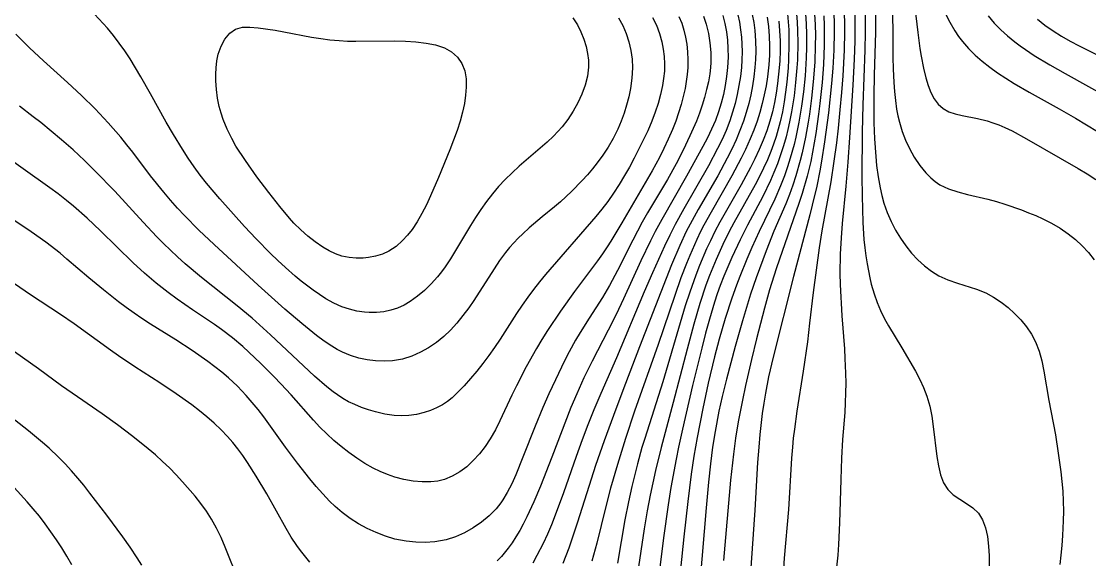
# Model space of a CAD drawing. Header units: metres. Extents: x 560466 to 562029, y 8123360 to 8125060.
# Drawn here: x 561255.5 to 561502.1, y 8124134 to 8124258.3 of the extents above; entities that cross this region are included whole.
import ezdxf

# ---------------------------------------------------------------- set-up
doc = ezdxf.new("R2010")
doc.units = ezdxf.units.M
doc.header["$MEASUREMENT"] = 0
doc.layers.add('Unknown_Line_Type', color=7, linetype='Continuous')

msp = doc.modelspace()

# ---------------------------------------------------------------- linework, layer by layer
at = {"layer": 'Unknown_Line_Type', "color": 18, "true_color": 0x000000}
for points in [[(561361.57, 8124214.9, 4290), (561360.34, 8124213.04, 4290), (561359.17, 8124211.15, 4290), (561355.74, 8124205.39, 4290), (561354.57, 8124203.5, 4290), (561353.34, 8124201.67, 4290), (561352.46, 8124200.47, 4290), (561351.54, 8124199.31, 4290), (561350.11, 8124197.69, 4290), (561348.59, 8124196.2, 4290), (561346.98, 8124194.84, 4290), (561345.28, 8124193.64, 4290), (561343.85, 8124192.81, 4290), (561342.36, 8124192.12, 4290), (561340.83, 8124191.59, 4290), (561339.19, 8124191.25, 4290), (561337.52, 8124191.09, 4290), (561335.82, 8124191.09, 4290), (561334.73, 8124191.17, 4290), (561332.97, 8124191.42, 4290), (561331.23, 8124191.82, 4290), (561329.53, 8124192.38, 4290), (561327.64, 8124193.24, 4290), (561325.8, 8124194.28, 4290), (561324.34, 8124195.21, 4290), (561322.9, 8124196.21, 4290), (561320.11, 8124198.36, 4290), (561318.75, 8124199.49, 4290), (561316.5, 8124201.45, 4290), (561314.75, 8124203.07, 4290), (561313.05, 8124204.72, 4290), (561309.72, 8124208.12, 4290), (561307.07, 8124210.97, 4290), (561301.31, 8124217.37, 4290), (561298.26, 8124220.95, 4290), (561296.81, 8124222.8, 4290), (561295.38, 8124224.76, 4290), (561294.02, 8124226.76, 4290), (561292.71, 8124228.8, 4290), (561290.66, 8124232.19, 4290), (561288.99, 8124235.07, 4290), (561285.36, 8124241.6, 4290), (561283.12, 8124245.52, 4290), (561280.66, 8124249.64, 4290), (561279.44, 8124251.5, 4290), (561278.14, 8124253.32, 4290), (561276.8, 8124255.06, 4290), (561275.38, 8124256.76, 4290), (561269.43, 8124263.3, 4290)], [(561456.49, 8124261.32, 4190), (561456.64, 8124256.64, 4190), (561456.65, 8124249.97, 4190), (561456.71, 8124247.33, 4190), (561456.87, 8124244.19, 4190), (561457.02, 8124242.12, 4190), (561457.23, 8124240.07, 4190), (561457.52, 8124238.04, 4190), (561457.81, 8124236.52, 4190), (561458.16, 8124235.02, 4190), (561458.8, 8124232.92, 4190), (561459.58, 8124230.89, 4190), (561460.48, 8124228.93, 4190), (561461.59, 8124226.94, 4190), (561462.84, 8124225.07, 4190), (561464.23, 8124223.35, 4190), (561465.4, 8124222.17, 4190), (561466.41, 8124221.33, 4190), (561467.51, 8124220.59, 4190), (561469.49, 8124219.64, 4190), (561471.64, 8124218.92, 4190), (561473.91, 8124218.34, 4190), (561478.59, 8124217.25, 4190), (561480.54, 8124216.71, 4190), (561482.49, 8124216.1, 4190), (561486.33, 8124214.77, 4190), (561487.99, 8124214.14, 4190), (561489.62, 8124213.46, 4190), (561491.23, 8124212.73, 4190), (561493.28, 8124211.69, 4190), (561495.25, 8124210.55, 4190), (561497.13, 8124209.27, 4190), (561498.8, 8124207.94, 4190), (561500.36, 8124206.48, 4190), (561501.8, 8124204.92, 4190), (561503.1, 8124203.25, 4190)], [(561461.63, 8124262.16, 4185), (561462.38, 8124255.78, 4185), (561462.89, 8124252.09, 4185), (561463.18, 8124250.28, 4185), (561463.7, 8124247.52, 4185), (561464.24, 8124245.27, 4185), (561464.78, 8124243.53, 4185), (561465.43, 8124241.91, 4185), (561466.21, 8124240.44, 4185), (561467.14, 8124239.18, 4185), (561468.24, 8124238.17, 4185), (561469.56, 8124237.45, 4185), (561471.06, 8124236.96, 4185), (561472.68, 8124236.59, 4185), (561476.16, 8124235.93, 4185), (561478.38, 8124235.37, 4185), (561479.72, 8124234.93, 4185), (561481.09, 8124234.41, 4185), (561482.46, 8124233.83, 4185), (561484.15, 8124233.01, 4185), (561487.52, 8124231.18, 4185), (561495.26, 8124226.71, 4185), (561499.43, 8124224.35, 4185), (561501.48, 8124223.13, 4185), (561503.47, 8124221.83, 4185)], [(561468.74, 8124260.25, 4180), (561469.77, 8124258.16, 4180), (561470.93, 8124256.16, 4180), (561471.77, 8124254.87, 4180), (561472.69, 8124253.65, 4180), (561474.1, 8124252.03, 4180), (561475.64, 8124250.53, 4180), (561477.28, 8124249.11, 4180), (561479, 8124247.76, 4180), (561480.82, 8124246.46, 4180), (561482.7, 8124245.21, 4180), (561484.62, 8124244.01, 4180), (561488.12, 8124241.97, 4180), (561495.03, 8124238.12, 4180), (561498.81, 8124235.97, 4180), (561503.91, 8124232.88, 4180)], [(561412.96, 8124259.5, 4270), (561413.58, 8124257.7, 4270), (561414.11, 8124255.55, 4270), (561414.45, 8124253.34, 4270), (561414.62, 8124251.11, 4270), (561414.62, 8124248.86, 4270), (561414.54, 8124247.7, 4270), (561414.38, 8124246.23, 4270), (561414.07, 8124244.4, 4270), (561413.66, 8124242.58, 4270), (561413.18, 8124240.77, 4270), (561412.63, 8124238.97, 4270), (561412, 8124237.13, 4270), (561411.31, 8124235.31, 4270), (561409.81, 8124231.9, 4270), (561408.24, 8124228.61, 4270), (561406.64, 8124225.42, 4270), (561404.66, 8124221.79, 4270), (561400.05, 8124214.09, 4270), (561398.83, 8124211.95, 4270), (561396.64, 8124207.82, 4270), (561393.13, 8124200.75, 4270), (561391.3, 8124197.31, 4270), (561389.65, 8124194.54, 4270), (561386.58, 8124189.8, 4270), (561384.46, 8124186.43, 4270), (561383.44, 8124184.71, 4270), (561381.97, 8124182.04, 4270), (561380.88, 8124179.9, 4270), (561378.8, 8124175.56, 4270), (561377.28, 8124172.29, 4270), (561375.9, 8124169.16, 4270), (561374.08, 8124164.84, 4270), (561371.3, 8124157.68, 4270), (561369.62, 8124153.58, 4270), (561368.69, 8124151.52, 4270), (561367.67, 8124149.53, 4270), (561366.66, 8124147.85, 4270), (561366.16, 8124147.11, 4270), (561365.08, 8124145.73, 4270), (561363.48, 8124144.09, 4270), (561361.71, 8124142.64, 4270), (561359.81, 8124141.35, 4270), (561357.8, 8124140.23, 4270), (561355.71, 8124139.3, 4270), (561353.54, 8124138.61, 4270), (561352.25, 8124138.34, 4270), (561350.95, 8124138.15, 4270)], [(561382.83, 8124259.12, 4290), (561383.84, 8124257.56, 4290), (561384.68, 8124255.9, 4290), (561385.36, 8124254.18, 4290), (561385.88, 8124252.52, 4290), (561386.22, 8124250.94, 4290), (561386.42, 8124249.34, 4290), (561386.44, 8124247.74, 4290), (561386.18, 8124245.66, 4290), (561385.65, 8124243.59, 4290), (561384.89, 8124241.54, 4290), (561383.96, 8124239.54, 4290), (561382.87, 8124237.58, 4290), (561381.63, 8124235.7, 4290), (561380.32, 8124234, 4290), (561379.36, 8124232.89, 4290), (561378.35, 8124231.82, 4290), (561376.88, 8124230.43, 4290), (561370.4, 8124224.86, 4290), (561368.77, 8124223.36, 4290), (561367.19, 8124221.79, 4290), (561365.68, 8124220.16, 4290), (561364.24, 8124218.47, 4290), (561362.87, 8124216.71, 4290), (561361.57, 8124214.9, 4290)], [(561407.3, 8124259.44, 4275), (561407.92, 8124257.89, 4275), (561408.41, 8124256.28, 4275), (561408.8, 8124254.64, 4275), (561409.08, 8124253.04, 4275), (561409.28, 8124251.26, 4275), (561409.37, 8124249.46, 4275), (561409.34, 8124247.66, 4275), (561409.2, 8124246.04, 4275), (561408.98, 8124244.42, 4275), (561408.69, 8124242.8, 4275), (561408.28, 8124240.96, 4275), (561407.8, 8124239.14, 4275), (561407.21, 8124237.2, 4275), (561406.54, 8124235.28, 4275), (561405.78, 8124233.33, 4275), (561404.83, 8124231.13, 4275), (561403.81, 8124228.95, 4275), (561402.78, 8124226.91, 4275), (561401.08, 8124223.77, 4275), (561394.11, 8124211.79, 4275), (561391.6, 8124207.6, 4275), (561390.74, 8124206.25, 4275), (561389.64, 8124204.64, 4275), (561388.5, 8124203.05, 4275), (561383.15, 8124195.9, 4275), (561379.94, 8124191.4, 4275), (561376.94, 8124186.94, 4275), (561375.65, 8124184.88, 4275), (561374.4, 8124182.78, 4275), (561372.01, 8124178.52, 4275), (561369.77, 8124174.17, 4275), (561368.71, 8124171.96, 4275), (561365.99, 8124166.04, 4275), (561364.92, 8124163.95, 4275), (561363.76, 8124161.94, 4275), (561362.54, 8124160.1, 4275)], [(561417.4, 8124259.7, 4265), (561417.89, 8124257.82, 4265), (561418.24, 8124255.92, 4265), (561418.47, 8124253.98, 4265), (561418.6, 8124252.03, 4265), (561418.63, 8124250.06, 4265), (561418.52, 8124247.67, 4265), (561418.29, 8124245.59, 4265), (561417.97, 8124243.52, 4265), (561417.54, 8124241.47, 4265), (561417.03, 8124239.43, 4265), (561416.42, 8124237.43, 4265), (561415.7, 8124235.45, 4265), (561414.82, 8124233.41, 4265), (561413.85, 8124231.4, 4265), (561412.81, 8124229.41, 4265), (561409.05, 8124222.59, 4265), (561403.32, 8124212.59, 4265), (561401.8, 8124209.8, 4265), (561400.71, 8124207.66, 4265), (561398.47, 8124202.99, 4265), (561394.51, 8124194.26, 4265), (561392.78, 8124190.6, 4265), (561390.98, 8124186.99, 4265), (561387.23, 8124179.81, 4265), (561385.34, 8124175.98, 4265), (561383.69, 8124172.33, 4265), (561382.35, 8124169.11, 4265), (561377.97, 8124157.66, 4265), (561375.32, 8124150.97, 4265), (561373.79, 8124147.33, 4265), (561372.21, 8124143.91, 4265), (561371.36, 8124142.23, 4265), (561370.54, 8124140.74, 4265), (561369.68, 8124139.29, 4265), (561368.78, 8124137.88, 4265), (561367.91, 8124136.65, 4265), (561366.98, 8124135.47, 4265), (561366.34, 8124134.73, 4265), (561365.34, 8124133.7, 4265)], [(561401.19, 8124259.25, 4280), (561402.09, 8124257.44, 4280), (561402.8, 8124255.55, 4280), (561403.35, 8124253.6, 4280), (561403.68, 8124251.92, 4280), (561403.89, 8124250.23, 4280), (561403.97, 8124248.52, 4280), (561403.93, 8124246.82, 4280), (561403.76, 8124245.17, 4280), (561403.5, 8124243.52, 4280), (561403.03, 8124241.45, 4280), (561402.46, 8124239.39, 4280), (561401.78, 8124237.34, 4280), (561401, 8124235.24, 4280), (561400.07, 8124233.05, 4280), (561399.06, 8124230.89, 4280), (561396.95, 8124226.71, 4280), (561395.86, 8124224.69, 4280), (561394.73, 8124222.7, 4280), (561393.46, 8124220.62, 4280), (561392.18, 8124218.65, 4280), (561390.84, 8124216.74, 4280), (561389.5, 8124214.99, 4280), (561388.11, 8124213.29, 4280), (561376.49, 8124199.86, 4280), (561375.08, 8124198.14, 4280), (561373.71, 8124196.39, 4280), (561372.38, 8124194.61, 4280), (561371.1, 8124192.79, 4280), (561369.81, 8124190.84, 4280), (561366.03, 8124184.93, 4280)], [(561420.89, 8124259.85, 4260), (561421.25, 8124258.14, 4260), (561421.52, 8124256.4, 4260), (561421.7, 8124254.65, 4260), (561421.8, 8124253.07, 4260), (561421.84, 8124251.27, 4260), (561421.8, 8124249.46, 4260), (561421.69, 8124247.66, 4260), (561421.46, 8124245.57, 4260), (561421.14, 8124243.49, 4260), (561420.73, 8124241.42, 4260), (561420.24, 8124239.36, 4260), (561419.67, 8124237.33, 4260), (561419.01, 8124235.33, 4260), (561418.17, 8124233.15, 4260), (561417.23, 8124231.04, 4260), (561416.22, 8124228.96, 4260), (561414.08, 8124224.99, 4260), (561408.39, 8124215.04, 4260), (561406.43, 8124211.42, 4260), (561405.16, 8124208.91, 4260), (561403.96, 8124206.39, 4260), (561401.17, 8124200.24, 4260), (561399.27, 8124195.84, 4260), (561392.85, 8124180.65, 4260), (561389.25, 8124172.4, 4260), (561387.64, 8124168.57, 4260), (561386.28, 8124165.18, 4260), (561384.93, 8124161.65, 4260), (561383.55, 8124157.79, 4260), (561380.66, 8124149.46, 4260), (561378.76, 8124144.29, 4260), (561377.87, 8124142.07, 4260), (561376.93, 8124139.87, 4260), (561375.93, 8124137.71, 4260), (561374.53, 8124134.96, 4260)], [(561393.37, 8124259.17, 4285), (561394.32, 8124257.4, 4285), (561395.1, 8124255.53, 4285), (561395.71, 8124253.6, 4285), (561396.17, 8124251.61, 4285), (561396.46, 8124249.6, 4285), (561396.56, 8124247.56, 4285), (561396.44, 8124245.19, 4285), (561396.1, 8124242.8, 4285), (561395.7, 8124240.9, 4285), (561395.21, 8124239.01, 4285), (561394.62, 8124237.13, 4285), (561393.95, 8124235.29, 4285), (561393.15, 8124233.44, 4285), (561392.11, 8124231.31, 4285), (561390.93, 8124229.24, 4285), (561389.73, 8124227.41, 4285), (561388.44, 8124225.64, 4285), (561387.33, 8124224.24, 4285), (561386.17, 8124222.88, 4285), (561384.99, 8124221.58, 4285), (561382.51, 8124219.07, 4285), (561379.93, 8124216.66, 4285), (561378.6, 8124215.5, 4285), (561375.74, 8124213.15, 4285)], [(561424.21, 8124259.89, 4255), (561424.56, 8124258.05, 4255), (561424.8, 8124256.18, 4255), (561424.97, 8124253.82, 4255), (561425.01, 8124251.45, 4255), (561424.96, 8124249.55, 4255), (561424.83, 8124247.65, 4255), (561424.59, 8124245.55, 4255), (561424.27, 8124243.47, 4255), (561423.86, 8124241.39, 4255), (561423.38, 8124239.34, 4255), (561422.82, 8124237.3, 4255), (561422.18, 8124235.28, 4255), (561421.37, 8124233.1, 4255), (561420.46, 8124230.94, 4255), (561419.48, 8124228.84, 4255), (561418.45, 8124226.76, 4255), (561416.25, 8124222.66, 4255), (561411.71, 8124214.86, 4255), (561409.87, 8124211.48, 4255), (561408.99, 8124209.77, 4255), (561407.49, 8124206.56, 4255), (561405.59, 8124202.07, 4255), (561398.18, 8124183.17, 4255), (561394.92, 8124174.69, 4255), (561392.69, 8124168.74, 4255), (561390.01, 8124161.43, 4255), (561388.05, 8124155.74, 4255), (561386.02, 8124149.45, 4255), (561383.83, 8124142.41, 4255), (561381.89, 8124136.63, 4255), (561380.52, 8124133.08, 4255)], [(561427.64, 8124259.3, 4250), (561427.95, 8124257.12, 4250), (561428.13, 8124254.92, 4250), (561428.2, 8124252.71, 4250), (561428.17, 8124250.49, 4250), (561428.04, 8124248.27, 4250), (561427.73, 8124245.54, 4250), (561427.4, 8124243.45, 4250), (561426.99, 8124241.38, 4250), (561426.51, 8124239.32, 4250), (561425.95, 8124237.28, 4250), (561425.31, 8124235.27, 4250), (561424.56, 8124233.21, 4250), (561423.74, 8124231.18, 4250), (561422.65, 8124228.77, 4250), (561421.66, 8124226.71, 4250), (561419.53, 8124222.65, 4250), (561414.7, 8124214.27, 4250), (561413.05, 8124211.26, 4250), (561412.28, 8124209.76, 4250), (561411.4, 8124207.94, 4250), (561409.77, 8124204.24, 4250), (561409.04, 8124202.43, 4250), (561407.76, 8124199.12, 4250), (561406.32, 8124195.05, 4250), (561402.46, 8124183.71, 4250), (561397.04, 8124168.31, 4250), (561394.92, 8124162.02, 4250), (561393.07, 8124155.98, 4250), (561391.53, 8124150.53, 4250), (561390.34, 8124145.95, 4250), (561388.37, 8124137.81, 4250), (561387.22, 8124133.66, 4250)], [(561430.35, 8124258.4, 4245), (561430.53, 8124256.12, 4245), (561430.62, 8124253.83, 4245), (561430.62, 8124251.53, 4245), (561430.55, 8124249.23, 4245), (561430.45, 8124247.6, 4245), (561430.06, 8124243.94, 4245), (561429.74, 8124241.75, 4245), (561429.33, 8124239.56, 4245), (561428.85, 8124237.4, 4245), (561428.27, 8124235.27, 4245), (561427.54, 8124233.05, 4245), (561426.7, 8124230.87, 4245), (561425.78, 8124228.71, 4245), (561424.8, 8124226.58, 4245), (561423.82, 8124224.61, 4245), (561421.64, 8124220.55, 4245), (561416.72, 8124211.93, 4245), (561415.57, 8124209.76, 4245), (561414.54, 8124207.66, 4245), (561413.67, 8124205.78, 4245), (561412.05, 8124201.95, 4245), (561411.17, 8124199.7, 4245), (561409.8, 8124195.82, 4245), (561408.76, 8124192.6, 4245), (561407.57, 8124188.71, 4245), (561403.57, 8124175.08, 4245), (561399.39, 8124162.02, 4245), (561398.75, 8124159.9, 4245), (561397.7, 8124156.12, 4245), (561396.39, 8124150.91, 4245), (561395.61, 8124147.36, 4245), (561394.83, 8124143.2, 4245), (561393.14, 8124133.16, 4245)], [(561432.33, 8124260.04, 4240), (561432.5, 8124258.22, 4240), (561432.61, 8124256.38, 4240), (561432.68, 8124252.97, 4240), (561432.6, 8124249.42, 4240), (561432.5, 8124247.58, 4240), (561432.2, 8124244.31, 4240), (561431.91, 8124242.01, 4240), (561431.56, 8124239.73, 4240), (561431.15, 8124237.46, 4240), (561430.64, 8124235.15, 4240), (561430.2, 8124233.44, 4240), (561429.69, 8124231.7, 4240), (561429.11, 8124229.98, 4240), (561428.48, 8124228.27, 4240), (561427.69, 8124226.34, 4240), (561426.83, 8124224.44, 4240), (561425.97, 8124222.69, 4240), (561424.87, 8124220.56, 4240), (561419.97, 8124211.79, 4240), (561418.9, 8124209.78, 4240), (561417.41, 8124206.77, 4240), (561415.86, 8124203.36, 4240), (561414.37, 8124199.67, 4240), (561413.53, 8124197.4, 4240), (561412.14, 8124193.16, 4240), (561410.74, 8124188.41, 4240), (561409.16, 8124182.62, 4240), (561405.93, 8124170.28, 4240), (561403.15, 8124159.93, 4240), (561401.86, 8124154.62, 4240), (561400.64, 8124148.93, 4240), (561399.95, 8124145.31, 4240), (561399.26, 8124141.14, 4240), (561397.76, 8124130.83, 4240)], [(561434.43, 8124260.05, 4235), (561434.58, 8124258.15, 4235), (561434.67, 8124256.25, 4235), (561434.71, 8124253.31, 4235), (561434.62, 8124249.48, 4235), (561434.51, 8124247.57, 4235), (561434.22, 8124244.17, 4235), (561433.85, 8124241.12, 4235), (561433.28, 8124237.42, 4235), (561432.83, 8124235.1, 4235), (561432.45, 8124233.38, 4235), (561432.02, 8124231.67, 4235), (561431.42, 8124229.57, 4235), (561430.74, 8124227.49, 4235), (561430.01, 8124225.43, 4235), (561429.2, 8124223.4, 4235), (561428.42, 8124221.6, 4235), (561426.62, 8124217.89, 4235), (561423.11, 8124211.28, 4235), (561421.4, 8124207.88, 4235), (561419.5, 8124203.82, 4235), (561418.56, 8124201.67, 4235), (561417.66, 8124199.51, 4235), (561416.82, 8124197.33, 4235), (561416.14, 8124195.4, 4235), (561415.51, 8124193.46, 4235), (561414.33, 8124189.53, 4235), (561413.43, 8124186.28, 4235), (561412.54, 8124182.85, 4235), (561410.43, 8124174.19, 4235), (561408.09, 8124164.15, 4235), (561407.18, 8124159.95, 4235), (561406.64, 8124157.2, 4235), (561405.45, 8124150.67, 4235), (561404.79, 8124146.64, 4235), (561403.72, 8124139.08, 4235), (561402.17, 8124126.63, 4235)], [(561436.51, 8124260.05, 4230), (561436.66, 8124257.73, 4230), (561436.73, 8124255.4, 4230), (561436.73, 8124252.32, 4230), (561436.65, 8124249.94, 4230), (561436.39, 8124245.73, 4230), (561436.02, 8124242.08, 4230), (561435.59, 8124238.77, 4230), (561434.98, 8124235.07, 4230), (561434.26, 8124231.61, 4230), (561433.84, 8124229.9, 4230), (561432.96, 8124226.74, 4230), (561432.32, 8124224.7, 4230), (561431.63, 8124222.68, 4230), (561430.74, 8124220.36, 4230), (561429.41, 8124217.29, 4230), (561425.81, 8124209.81, 4230), (561424.13, 8124206.12, 4230), (561422.97, 8124203.44, 4230), (561421.34, 8124199.42, 4230), (561420.57, 8124197.39, 4230), (561419.5, 8124194.36, 4230), (561417.96, 8124189.67, 4230), (561416.56, 8124184.94, 4230), (561415.5, 8124180.88, 4230), (561414.05, 8124174.74, 4230), (561412.8, 8124168.93, 4230), (561411.49, 8124162.18, 4230), (561410.75, 8124157.89, 4230), (561410.14, 8124153.73, 4230), (561409.31, 8124147.47, 4230), (561408.38, 8124139.28, 4230), (561407.08, 8124126.57, 4230)], [(561438.6, 8124260.05, 4225), (561438.73, 8124257.51, 4225), (561438.78, 8124255.12, 4225), (561438.76, 8124252.73, 4225), (561438.62, 8124248.94, 4225), (561438.29, 8124244.35, 4225), (561437.9, 8124240.62, 4225), (561437.41, 8124236.9, 4225), (561437.12, 8124235.05, 4225), (561436.49, 8124231.57, 4225), (561435.72, 8124228, 4225), (561435.27, 8124226.2, 4225), (561434.26, 8124222.64, 4225), (561433.55, 8124220.48, 4225), (561432.78, 8124218.34, 4225), (561431.93, 8124216.2, 4225), (561429.22, 8124209.85, 4225), (561427.4, 8124205.32, 4225), (561425.08, 8124199.07, 4225), (561423.83, 8124195.35, 4225), (561421.96, 8124189.17, 4225), (561420.28, 8124183.24, 4225), (561418.25, 8124175.71, 4225), (561417.26, 8124171.65, 4225), (561416.52, 8124168.3, 4225), (561415.63, 8124163.59, 4225), (561415.05, 8124159.96, 4225), (561414.56, 8124156.1, 4225), (561414.12, 8124151.93, 4225), (561413.57, 8124145.98, 4225), (561412.09, 8124128.68, 4225)], [(561440.71, 8124259.63, 4220), (561440.8, 8124257.37, 4220), (561440.79, 8124252.86, 4220), (561440.61, 8124248.34, 4220), (561440.31, 8124244.19, 4220), (561439.82, 8124239.32, 4220), (561439.52, 8124236.89, 4220), (561438.87, 8124232.41, 4220), (561438.12, 8124228.08, 4220), (561437.69, 8124225.93, 4220), (561436.89, 8124222.6, 4220), (561435.73, 8124218.54, 4220), (561434.99, 8124216.23, 4220), (561429.8, 8124201.37, 4220), (561429.16, 8124199.49, 4220), (561428.18, 8124196.35, 4220), (561427.01, 8124192.09, 4220), (561425.22, 8124185.01, 4220), (561424.05, 8124180.25, 4220), (561422.66, 8124174.25, 4220), (561421.94, 8124170.82, 4220), (561420.99, 8124165.83, 4220), (561420.37, 8124162.05, 4220), (561419.86, 8124158.34, 4220), (561419.22, 8124152.33, 4220), (561417.55, 8124133.78, 4220)], [(561443, 8124260.04, 4215), (561443.07, 8124257.96, 4215), (561443.1, 8124255.88, 4215), (561443.01, 8124251.71, 4215), (561442.79, 8124247.54, 4215), (561442.5, 8124243.94, 4215), (561441.77, 8124237.24, 4215), (561440.9, 8124230.52, 4215), (561440.21, 8124226.05, 4215), (561439.81, 8124223.83, 4215), (561439.07, 8124220.24, 4215), (561438.05, 8124215.85, 4215), (561437.5, 8124213.67, 4215), (561433.72, 8124199.43, 4215), (561429.03, 8124180.77, 4215), (561427.99, 8124176.25, 4215), (561427.25, 8124172.44, 4215), (561426.87, 8124170.18, 4215), (561426.53, 8124167.76, 4215), (561425.96, 8124162.89, 4215), (561425.69, 8124159.98, 4215), (561425.42, 8124156.42, 4215), (561424.78, 8124145.42, 4215), (561423.55, 8124127.73, 4215)], [(561445.43, 8124260.04, 4210), (561445.5, 8124257.96, 4210), (561445.51, 8124255.88, 4210), (561445.43, 8124251.71, 4210), (561445.12, 8124245.72, 4210), (561444.82, 8124241.9, 4210), (561444.45, 8124237.92, 4210), (561444.02, 8124233.69, 4210), (561443.63, 8124230.26, 4210), (561443.06, 8124226.06, 4210), (561442.32, 8124221.25, 4210), (561440.24, 8124209.93, 4210), (561439.61, 8124206.05, 4210), (561438.23, 8124195.68, 4210), (561437.45, 8124188.6, 4210), (561436.92, 8124184.3, 4210), (561435.97, 8124177.55, 4210), (561434.51, 8124168.32, 4210), (561433.93, 8124164.14, 4210), (561433.68, 8124162.05, 4210), (561433.47, 8124159.96, 4210), (561433.27, 8124157.48, 4210), (561432.57, 8124145.6, 4210), (561431.57, 8124134.37, 4210), (561430.92, 8124124.75, 4210)], [(561447.86, 8124260.04, 4205), (561447.9, 8124257.96, 4205), (561447.88, 8124253.79, 4205), (561447.75, 8124249.62, 4205), (561447.45, 8124243.58, 4205), (561446.68, 8124231.47, 4205), (561446.28, 8124225.84, 4205), (561445.82, 8124220.24, 4205), (561444.94, 8124211.67, 4205), (561444.71, 8124208.35, 4205), (561444.53, 8124204.53, 4205), (561444.45, 8124200.13, 4205), (561444.5, 8124197.52, 4205), (561444.87, 8124190.3, 4205), (561445.46, 8124182.7, 4205), (561445.59, 8124180.44, 4205), (561445.72, 8124177.05, 4205), (561445.77, 8124174.78, 4205), (561445.76, 8124172.52, 4205), (561445.68, 8124170.25, 4205), (561445.55, 8124167.98, 4205), (561445.05, 8124161.75, 4205), (561444.8, 8124157.47, 4205), (561444.63, 8124152.49, 4205), (561444.37, 8124142.51, 4205), (561444.13, 8124137.54, 4205), (561443.93, 8124135.06, 4205), (561443.61, 8124132.3, 4205)], [(561450.28, 8124260.04, 4200), (561450.29, 8124255.87, 4200), (561450.2, 8124251.69, 4200), (561449.75, 8124239.08, 4200), (561449.58, 8124232.77, 4200), (561449.53, 8124222.47, 4200), (561449.56, 8124218.05, 4200), (561449.75, 8124211.87, 4200), (561449.99, 8124207.97, 4200), (561450.18, 8124206, 4200), (561450.41, 8124204.15, 4200), (561450.7, 8124202.31, 4200), (561451.33, 8124199.07, 4200), (561451.66, 8124197.66, 4200), (561452.31, 8124195.4, 4200), (561453.01, 8124193.43, 4200), (561453.82, 8124191.52, 4200), (561454.74, 8124189.65, 4200), (561455.67, 8124187.97, 4200), (561458.71, 8124182.94, 4200), (561461.84, 8124177.55, 4200), (561462.85, 8124175.65, 4200), (561463.76, 8124173.73, 4200), (561464.53, 8124171.76, 4200), (561465.17, 8124169.48, 4200), (561465.64, 8124167.14, 4200), (561465.98, 8124164.78, 4200), (561466.81, 8124157.82, 4200), (561467.17, 8124155.65, 4200), (561467.66, 8124153.61, 4200), (561468.35, 8124151.78, 4200), (561469.3, 8124150.22, 4200), (561470.58, 8124148.99, 4200), (561472.07, 8124147.96, 4200), (561473.64, 8124147, 4200), (561475.13, 8124145.98, 4200), (561476.41, 8124144.74, 4200), (561477.36, 8124143.18, 4200), (561478.02, 8124141.35, 4200), (561478.47, 8124139.32, 4200), (561478.74, 8124137.15, 4200), (561478.86, 8124134.89, 4200), (561478.85, 8124132.58, 4200)], [(561452.68, 8124260.01, 4195), (561452.65, 8124255.83, 4195), (561452.37, 8124245.92, 4195), (561452.27, 8124241.18, 4195), (561452.27, 8124234.89, 4195), (561452.4, 8124231.17, 4195), (561452.69, 8124227.1, 4195), (561452.9, 8124225.07, 4195), (561453.25, 8124222.4, 4195), (561453.69, 8124219.88, 4195), (561454.1, 8124218.1, 4195), (561454.59, 8124216.36, 4195), (561455.36, 8124214.18, 4195), (561456.27, 8124212.08, 4195), (561457.29, 8124210.13, 4195), (561458.42, 8124208.26, 4195), (561459.65, 8124206.47, 4195), (561460.99, 8124204.78, 4195), (561462.41, 8124203.25, 4195), (561463.93, 8124201.86, 4195), (561465.55, 8124200.62, 4195), (561467.28, 8124199.57, 4195), (561469.37, 8124198.64, 4195), (561471.55, 8124197.89, 4195), (561475.97, 8124196.48, 4195), (561478.11, 8124195.61, 4195), (561479.91, 8124194.64, 4195), (561481.62, 8124193.51, 4195), (561483.23, 8124192.24, 4195), (561484.76, 8124190.85, 4195), (561486.18, 8124189.36, 4195), (561487.48, 8124187.78, 4195), (561488.62, 8124186.1, 4195), (561489.58, 8124184.31, 4195), (561490.4, 8124182.16, 4195), (561491.01, 8124179.89, 4195), (561491.48, 8124177.55, 4195), (561492.64, 8124170.77, 4195), (561494.15, 8124162.85, 4195), (561494.83, 8124158.63, 4195), (561495.43, 8124154.29, 4195), (561495.68, 8124152.06, 4195), (561495.87, 8124149.79, 4195), (561495.98, 8124147.51, 4195), (561496.02, 8124145.23, 4195), (561495.98, 8124142.95, 4195), (561495.83, 8124139.55, 4195), (561495.67, 8124137.28, 4195), (561495.44, 8124135.02, 4195), (561495.18, 8124132.92, 4195)], [(561478.68, 8124259.59, 4175), (561480.05, 8124257.95, 4175), (561481.54, 8124256.4, 4175), (561483.13, 8124254.95, 4175), (561484.81, 8124253.58, 4175), (561486.01, 8124252.68, 4175), (561487.24, 8124251.81, 4175), (561489.27, 8124250.47, 4175), (561492.86, 8124248.3, 4175), (561496.38, 8124246.3, 4175), (561506.46, 8124240.7, 4175)], [(561490.04, 8124258.8, 4170), (561491.76, 8124257.43, 4170), (561493.63, 8124256.14, 4170), (561495.58, 8124254.93, 4170), (561497.58, 8124253.78, 4170), (561499.62, 8124252.68, 4170), (561503.78, 8124250.56, 4170)], [(561375.74, 8124213.15, 4285), (561372.7, 8124210.61, 4285), (561371.23, 8124209.28, 4285), (561370.18, 8124208.26, 4285), (561369.17, 8124207.2, 4285), (561368.2, 8124206.1, 4285), (561367.28, 8124204.96, 4285), (561365.91, 8124203.11, 4285), (561364.62, 8124201.18, 4285), (561359.93, 8124193.84, 4285), (561358.78, 8124192.17, 4285), (561357.45, 8124190.38, 4285), (561356.06, 8124188.66, 4285), (561354.59, 8124187.04, 4285), (561353.03, 8124185.54, 4285), (561351.32, 8124184.16, 4285), (561349.52, 8124182.94, 4285), (561347.63, 8124181.89, 4285), (561345.67, 8124181.03, 4285), (561343.47, 8124180.34, 4285), (561341.21, 8124179.92, 4285), (561339.26, 8124179.81, 4285), (561337.29, 8124179.89, 4285), (561335.33, 8124180.15, 4285), (561333.39, 8124180.57, 4285), (561331.49, 8124181.15, 4285), (561329.65, 8124181.91, 4285), (561328.41, 8124182.56, 4285), (561327.19, 8124183.28, 4285), (561325.42, 8124184.47, 4285), (561323.67, 8124185.76, 4285), (561320.25, 8124188.52, 4285), (561316.35, 8124191.84, 4285), (561310.16, 8124197.37, 4285), (561300.05, 8124206.76, 4285), (561296.5, 8124210.12, 4285), (561293.19, 8124213.47, 4285), (561291.59, 8124215.2, 4285), (561289.98, 8124217.02, 4285), (561288.4, 8124218.88, 4285), (561285.36, 8124222.68, 4285), (561281.26, 8124228.09, 4285), (561279.89, 8124229.85, 4285), (561278.48, 8124231.58, 4285), (561275.58, 8124234.9, 4285), (561272.56, 8124238.12, 4285), (561269.41, 8124241.23, 4285), (561266.16, 8124244.23, 4285), (561260.62, 8124249.2, 4285), (561257.4, 8124252.24, 4285), (561254.26, 8124255.38, 4285)], [(561351.8, 8124222.24, 4295), (561349.98, 8124218.03, 4295), (561349.01, 8124215.98, 4295), (561347.99, 8124213.98, 4295), (561346.89, 8124212.06, 4295), (561345.7, 8124210.25, 4295), (561344.65, 8124208.91, 4295), (561343.52, 8124207.68, 4295), (561342.01, 8124206.35, 4295), (561340.36, 8124205.26, 4295), (561338.86, 8124204.57, 4295), (561337.29, 8124204.08, 4295), (561335.67, 8124203.76, 4295), (561334.45, 8124203.63, 4295), (561332.8, 8124203.62, 4295), (561331.15, 8124203.77, 4295), (561329.53, 8124204.13, 4295), (561328.03, 8124204.66, 4295), (561326.56, 8124205.35, 4295), (561325.13, 8124206.18, 4295), (561323.36, 8124207.37, 4295), (561321.65, 8124208.7, 4295), (561320.01, 8124210.15, 4295), (561318.42, 8124211.75, 4295), (561317.42, 8124212.85, 4295), (561315.15, 8124215.55, 4295), (561312.62, 8124218.81, 4295), (561309.89, 8124222.41, 4295), (561307.23, 8124226.19, 4295), (561305.07, 8124229.54, 4295), (561304.08, 8124231.25, 4295), (561303, 8124233.42, 4295), (561302.09, 8124235.64, 4295), (561301.61, 8124237.12, 4295), (561301.22, 8124238.63, 4295), (561300.84, 8124240.62, 4295), (561300.58, 8124242.6, 4295), (561300.44, 8124244.57, 4295), (561300.41, 8124246.11, 4295), (561300.47, 8124247.6, 4295), (561300.66, 8124249.2, 4295), (561300.99, 8124250.73, 4295), (561301.65, 8124252.6, 4295), (561302.53, 8124254.25, 4295), (561303.64, 8124255.58, 4295), (561304.99, 8124256.51, 4295), (561306.54, 8124256.95, 4295), (561308.29, 8124257.02, 4295), (561310.2, 8124256.86, 4295), (561314.13, 8124256.27, 4295), (561316.09, 8124255.93, 4295), (561322.5, 8124254.7, 4295), (561324.62, 8124254.36, 4295), (561326.76, 8124254.08, 4295), (561328.91, 8124253.88, 4295), (561330.8, 8124253.78, 4295), (561332.7, 8124253.73, 4295), (561341.68, 8124253.8, 4295), (561344.16, 8124253.75, 4295), (561346.59, 8124253.6, 4295), (561348.93, 8124253.33, 4295), (561351.14, 8124252.88, 4295), (561353.16, 8124252.2, 4295), (561354.82, 8124251.28, 4295), (561356.19, 8124250.09, 4295), (561357.22, 8124248.62, 4295), (561357.87, 8124246.94, 4295), (561358.16, 8124245.09, 4295), (561358.17, 8124243.11, 4295), (561358.03, 8124241.25, 4295), (561357.77, 8124239.34, 4295), (561357.36, 8124237.33, 4295), (561356.82, 8124235.3, 4295), (561356.11, 8124233.09, 4295), (561355.3, 8124230.89, 4295), (561354.43, 8124228.68, 4295), (561351.8, 8124222.24, 4295)], [(561366.03, 8124184.93, 4280), (561364.73, 8124183.04, 4280), (561363.4, 8124181.17, 4280), (561362.03, 8124179.34, 4280), (561360.63, 8124177.55, 4280), (561359.2, 8124175.81, 4280), (561357.73, 8124174.15, 4280), (561356.21, 8124172.58, 4280), (561354.93, 8124171.4, 4280), (561353.85, 8124170.53, 4280), (561352.71, 8124169.76, 4280), (561351.37, 8124169.04, 4280), (561349.95, 8124168.45, 4280), (561348.49, 8124167.98, 4280), (561346.69, 8124167.56, 4280), (561344.99, 8124167.33, 4280), (561343.27, 8124167.25, 4280), (561341.54, 8124167.32, 4280), (561339.4, 8124167.63, 4280), (561337.26, 8124168.13, 4280), (561335.65, 8124168.6, 4280), (561334.05, 8124169.16, 4280), (561332.49, 8124169.8, 4280), (561331.06, 8124170.49, 4280), (561329.69, 8124171.26, 4280), (561328.49, 8124172.04, 4280), (561327.49, 8124172.76, 4280), (561326.03, 8124173.91, 4280), (561323.21, 8124176.38, 4280), (561313.03, 8124185.94, 4280), (561308.78, 8124189.76, 4280), (561305.36, 8124192.62, 4280), (561297.09, 8124199.18, 4280), (561293.36, 8124202.33, 4280), (561291.55, 8124203.95, 4280), (561288.34, 8124206.99, 4280), (561286.79, 8124208.56, 4280), (561283.61, 8124211.95, 4280), (561277.09, 8124219.09, 4280), (561272.59, 8124223.75, 4280), (561270.08, 8124226.23, 4280), (561268.8, 8124227.45, 4280), (561267.49, 8124228.64, 4280), (561264.82, 8124230.98, 4280), (561260.03, 8124234.94, 4280), (561258.3, 8124236.31, 4280), (561255.1, 8124238.71, 4280)], [(561362.54, 8124160.1, 4275), (561361.23, 8124158.42, 4275), (561359.82, 8124156.87, 4275), (561358.31, 8124155.47, 4275), (561356.7, 8124154.25, 4275), (561354.99, 8124153.25, 4275), (561353.18, 8124152.51, 4275), (561351.64, 8124152.14, 4275), (561350.05, 8124151.95, 4275), (561348.01, 8124151.94, 4275), (561345.95, 8124152.13, 4275), (561343.83, 8124152.5, 4275), (561341.73, 8124153.05, 4275), (561340.04, 8124153.64, 4275), (561338.37, 8124154.34, 4275), (561336.74, 8124155.14, 4275), (561334.8, 8124156.23, 4275), (561332.92, 8124157.43, 4275), (561331.09, 8124158.73, 4275), (561329.32, 8124160.11, 4275), (561327.64, 8124161.56, 4275), (561326.02, 8124163.07, 4275), (561324.45, 8124164.64, 4275), (561322.92, 8124166.25, 4275), (561317.8, 8124172.04, 4275), (561315.44, 8124174.6, 4275), (561313.9, 8124176.2, 4275), (561310.77, 8124179.33, 4275), (561308.04, 8124181.95, 4275), (561306.65, 8124183.22, 4275), (561304.26, 8124185.25, 4275), (561301.76, 8124187.15, 4275), (561300.1, 8124188.32, 4275), (561295.05, 8124191.72, 4275), (561291.52, 8124194.15, 4275), (561289.42, 8124195.68, 4275), (561286.64, 8124197.87, 4275), (561283.97, 8124200.16, 4275), (561281.37, 8124202.55, 4275), (561273.77, 8124209.92, 4275), (561270.71, 8124212.84, 4275), (561267.56, 8124215.65, 4275), (561265.94, 8124216.99, 4275), (561264.03, 8124218.47, 4275), (561262.09, 8124219.9, 4275), (561250.26, 8124228.3, 4275)], [(561350.95, 8124138.15, 4270), (561348.76, 8124138, 4270), (561346.55, 8124138.03, 4270), (561344.34, 8124138.24, 4270), (561343.01, 8124138.47, 4270), (561341.69, 8124138.76, 4270), (561339.54, 8124139.42, 4270), (561337.42, 8124140.25, 4270), (561335.36, 8124141.22, 4270), (561333.36, 8124142.31, 4270), (561331.43, 8124143.53, 4270), (561329.59, 8124144.88, 4270), (561327.94, 8124146.3, 4270), (561326.65, 8124147.55, 4270), (561325.09, 8124149.2, 4270), (561323.58, 8124150.91, 4270), (561322.11, 8124152.67, 4270), (561319.27, 8124156.28, 4270), (561316.51, 8124159.98, 4270), (561311.46, 8124166.96, 4270), (561310.17, 8124168.66, 4270), (561308.84, 8124170.33, 4270), (561307.45, 8124171.94, 4270), (561305.44, 8124174.05, 4270), (561303.32, 8124176.03, 4270), (561301.78, 8124177.31, 4270), (561298.57, 8124179.74, 4270), (561294.94, 8124182.29, 4270), (561291.22, 8124184.75, 4270), (561285.31, 8124188.43, 4270), (561283.37, 8124189.69, 4270), (561281.54, 8124190.94, 4270), (561279.75, 8124192.23, 4270), (561277.98, 8124193.56, 4270), (561274.49, 8124196.3, 4270), (561271.09, 8124199.13, 4270), (561266.07, 8124203.44, 4270), (561264.47, 8124204.76, 4270), (561261.19, 8124207.3, 4270), (561257.82, 8124209.73, 4270), (561253.78, 8124212.41, 4270)], [(561322.11, 8124133.44, 4265), (561320.85, 8124134.93, 4265), (561319.96, 8124136.08, 4265), (561319.1, 8124137.26, 4265), (561317.82, 8124139.2, 4265), (561316.62, 8124141.19, 4265), (561312.19, 8124149.2, 4265), (561309.72, 8124153.3, 4265), (561307.7, 8124156.47, 4265), (561306.61, 8124158.05, 4265), (561305.49, 8124159.59, 4265), (561304.34, 8124161.04, 4265), (561303.13, 8124162.44, 4265), (561301.61, 8124164.02, 4265), (561300.01, 8124165.53, 4265), (561298.34, 8124166.97, 4265), (561296.63, 8124168.37, 4265), (561294.87, 8124169.73, 4265), (561291.27, 8124172.33, 4265), (561287.49, 8124174.85, 4265), (561281.75, 8124178.54, 4265), (561277.96, 8124181.05, 4265), (561276.1, 8124182.35, 4265), (561267.72, 8124188.47, 4265), (561264.54, 8124190.63, 4265), (561257.68, 8124195.14, 4265), (561253.97, 8124197.68, 4265)], [(561305.72, 8124129.07, 4260), (561302.58, 8124136.92, 4260), (561301.61, 8124139.11, 4260), (561300.56, 8124141.26, 4260), (561299.42, 8124143.34, 4260), (561298.25, 8124145.19, 4260), (561296.98, 8124146.98, 4260), (561295.62, 8124148.7, 4260), (561292.73, 8124152.01, 4260), (561291.23, 8124153.62, 4260), (561289.7, 8124155.18, 4260), (561288.12, 8124156.71, 4260), (561286.51, 8124158.19, 4260), (561284.84, 8124159.62, 4260), (561281.27, 8124162.45, 4260), (561277.75, 8124165.12, 4260), (561274.17, 8124167.72, 4260), (561268.51, 8124171.58, 4260), (561264.83, 8124174.16, 4260), (561259.47, 8124178.07, 4260), (561252.14, 8124183.33, 4260)], [(561283.33, 8124132.7, 4255), (561282.28, 8124134.46, 4255), (561280.66, 8124136.91, 4255), (561278.95, 8124139.29, 4255), (561275.25, 8124144.28, 4255), (561271.37, 8124149.39, 4255), (561269.98, 8124151.17, 4255), (561268.57, 8124152.86, 4255), (561267.12, 8124154.52, 4255), (561265.62, 8124156.14, 4255), (561264.08, 8124157.71, 4255), (561261.94, 8124159.72, 4255), (561260.38, 8124161.09, 4255), (561257.19, 8124163.75, 4255), (561252.2, 8124167.71, 4255)], [(561267.2, 8124132.79, 4250), (561266.03, 8124134.8, 4250), (561264.85, 8124136.72, 4250), (561263.63, 8124138.6, 4250), (561262.36, 8124140.45, 4250), (561261.04, 8124142.27, 4250), (561259.69, 8124144.01, 4250), (561258.29, 8124145.72, 4250), (561256.85, 8124147.39, 4250), (561253.86, 8124150.64, 4250)], [(561374.53, 8124134.96, 4260), (561373.54, 8124133.19, 4260)]]:
    msp.add_polyline3d(points, dxfattribs=at)

doc.saveas('drawing.dxf')
